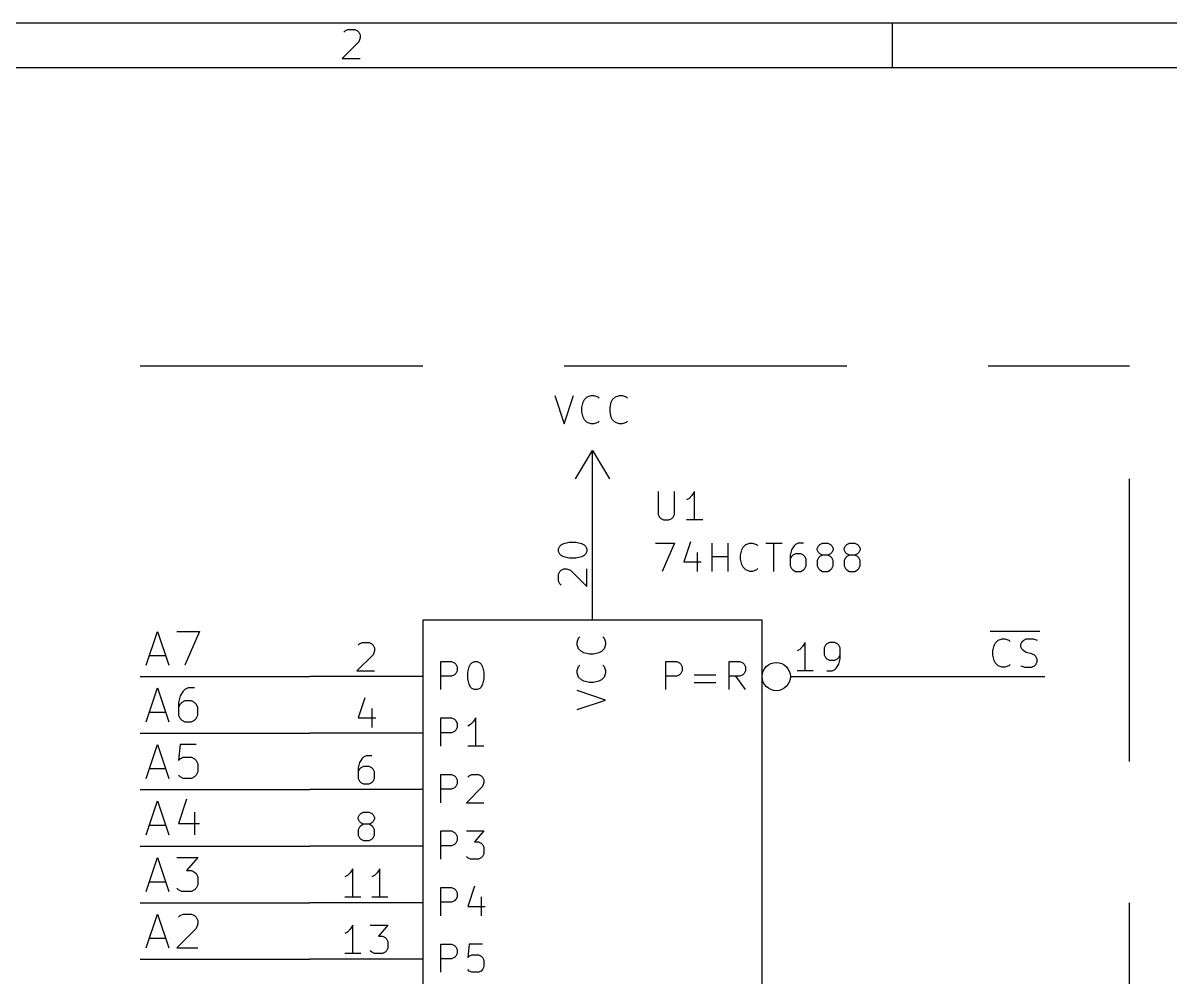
# Model space of a CAD drawing. Extents: x 0.4 to 16.1, y -11.3 to -0.4.
# Drawn here: x 2.793 to 4.821, y -2.082 to -0.394 of the extents above; entities that cross this region are included whole.
import ezdxf

# ---------------------------------------------------------------- set-up
doc = ezdxf.new("R2010")
doc.units = 0
doc.header["$MEASUREMENT"] = 0
doc.linetypes.add('DASHED', pattern=[0.75, 0.5, -0.25])
for name, color, linetype in [('BLUE3', 171, 'CONTINUOUS'), ('CYAN2', 4, 'CONTINUOUS'), ('GRAY1', 251, 'CONTINUOUS'), ('GREEN3', 91, 'CONTINUOUS'), ('LYELLOW', 51, 'CONTINUOUS'), ('RED2', 1, 'CONTINUOUS'), ('RED3', 11, 'CONTINUOUS')]:
    doc.layers.add(name, color=color, linetype=linetype)

msp = doc.modelspace()

# ---------------------------------------------------------------- linework, layer by layer
at = {"layer": 'BLUE3', "linetype": 'DASHED'}
for p in [(0.75, -1), (4.75, -3.95)]:
    msp.add_line(p, (4.75, -1), dxfattribs=at)
at = {"layer": 'CYAN2', "linetype": 'CONTINUOUS'}
for p, q in [((3.7333, -1.0528), (3.75, -1.1028)), ((3.7333, -1.0528), (3.75, -1.1028)), ((3.75, -1.1028), (3.7667, -1.0528)), ((3.75, -1.1028), (3.7667, -1.0528)), ((3.7905, -1.0552), (3.7976, -1.0528)), ((3.7905, -1.0552), (3.7976, -1.0528)), ((3.7976, -1.0528), (3.8024, -1.0528)), ((3.7976, -1.0528), (3.8024, -1.0528)), ((3.8024, -1.0528), (3.8095, -1.0552)), ((3.8024, -1.0528), (3.8095, -1.0552)), ((3.8405, -1.0552), (3.8476, -1.0528)), ((3.8405, -1.0552), (3.8476, -1.0528)), ((3.8476, -1.0528), (3.8524, -1.0528)), ((3.8476, -1.0528), (3.8524, -1.0528)), ((3.8524, -1.0528), (3.8595, -1.0552)), ((3.8524, -1.0528), (3.8595, -1.0552)), ((3.781, -1.0742), (3.7833, -1.0647)), ((3.781, -1.0742), (3.7833, -1.0647)), ((3.781, -1.0814), (3.781, -1.0742)), ((3.781, -1.0814), (3.781, -1.0742)), ((3.7833, -1.0647), (3.7857, -1.0599)), ((3.7833, -1.0647), (3.7857, -1.0599)), ((3.7857, -1.0599), (3.7905, -1.0552)), ((3.7857, -1.0599), (3.7905, -1.0552)), ((3.8095, -1.0552), (3.8119, -1.0576)), ((3.8095, -1.0552), (3.8119, -1.0576)), ((3.831, -1.0742), (3.8333, -1.0647)), ((3.831, -1.0742), (3.8333, -1.0647)), ((3.831, -1.0814), (3.831, -1.0742)), ((3.831, -1.0814), (3.831, -1.0742)), ((3.8333, -1.0647), (3.8357, -1.0599)), ((3.8333, -1.0647), (3.8357, -1.0599)), ((3.8357, -1.0599), (3.8405, -1.0552)), ((3.8357, -1.0599), (3.8405, -1.0552)), ((3.8595, -1.0552), (3.8619, -1.0576)), ((3.8595, -1.0552), (3.8619, -1.0576)), ((3.7833, -1.0909), (3.781, -1.0814)), ((3.7833, -1.0909), (3.781, -1.0814)), ((3.7857, -1.0957), (3.7833, -1.0909)), ((3.7857, -1.0957), (3.7833, -1.0909)), ((3.8333, -1.0909), (3.831, -1.0814)), ((3.8333, -1.0909), (3.831, -1.0814)), ((3.8357, -1.0957), (3.8333, -1.0909)), ((3.8357, -1.0957), (3.8333, -1.0909)), ((3.7905, -1.1004), (3.7857, -1.0957)), ((3.7905, -1.1004), (3.7857, -1.0957)), ((3.7976, -1.1028), (3.7905, -1.1004)), ((3.7976, -1.1028), (3.7905, -1.1004)), ((3.8024, -1.1028), (3.7976, -1.1028)), ((3.8024, -1.1028), (3.7976, -1.1028)), ((3.8095, -1.1004), (3.8024, -1.1028)), ((3.8095, -1.1004), (3.8024, -1.1028)), ((3.8119, -1.098), (3.8095, -1.1004)), ((3.8119, -1.098), (3.8095, -1.1004)), ((3.8405, -1.1004), (3.8357, -1.0957)), ((3.8405, -1.1004), (3.8357, -1.0957)), ((3.8476, -1.1028), (3.8405, -1.1004)), ((3.8476, -1.1028), (3.8405, -1.1004)), ((3.8524, -1.1028), (3.8476, -1.1028)), ((3.8524, -1.1028), (3.8476, -1.1028)), ((3.8595, -1.1004), (3.8524, -1.1028)), ((3.8595, -1.1004), (3.8524, -1.1028)), ((3.8619, -1.098), (3.8595, -1.1004)), ((3.8619, -1.098), (3.8595, -1.1004)), ((3.9163, -1.2228), (3.9163, -1.2633)), ((3.9163, -1.2228), (3.9163, -1.2633)), ((3.9449, -1.2633), (3.9449, -1.2228)), ((3.9449, -1.2633), (3.9449, -1.2228)), ((3.971, -1.2347), (3.9663, -1.2371)), ((3.971, -1.2347), (3.9663, -1.2371)), ((3.9758, -1.2299), (3.971, -1.2347)), ((3.9758, -1.2299), (3.971, -1.2347)), ((3.9806, -1.2228), (3.9758, -1.2299)), ((3.9806, -1.2228), (3.9758, -1.2299)), ((3.9806, -1.2728), (3.9806, -1.2228)), ((3.9806, -1.2728), (3.9806, -1.2228)), ((3.9163, -1.2633), (3.9187, -1.268)), ((3.9163, -1.2633), (3.9187, -1.268)), ((3.9187, -1.268), (3.921, -1.2704)), ((3.9187, -1.268), (3.921, -1.2704)), ((3.921, -1.2704), (3.9258, -1.2728)), ((3.921, -1.2704), (3.9258, -1.2728)), ((3.9258, -1.2728), (3.9353, -1.2728)), ((3.9258, -1.2728), (3.9353, -1.2728)), ((3.9353, -1.2728), (3.9401, -1.2704)), ((3.9353, -1.2728), (3.9401, -1.2704)), ((3.9401, -1.2704), (3.9425, -1.268)), ((3.9401, -1.2704), (3.9425, -1.268)), ((3.9425, -1.268), (3.9449, -1.2633)), ((3.9425, -1.268), (3.9449, -1.2633)), ((3.9949, -1.2728), (3.9663, -1.2728)), ((3.9949, -1.2728), (3.9663, -1.2728)), ((3.9115, -1.3138), (3.9449, -1.3138)), ((3.9115, -1.3138), (3.9449, -1.3138)), ((3.9449, -1.3138), (3.9234, -1.3638)), ((3.9449, -1.3138), (3.9234, -1.3638)), ((3.9734, -1.3114), (3.9615, -1.3471)), ((3.9734, -1.3114), (3.9615, -1.3471)), ((4.0115, -1.3638), (4.0115, -1.3138)), ((4.0115, -1.3638), (4.0115, -1.3138)), ((4.0401, -1.3638), (4.0401, -1.3138)), ((4.0401, -1.3638), (4.0401, -1.3138)), ((4.0663, -1.3209), (4.071, -1.3162)), ((4.0663, -1.3209), (4.071, -1.3162)), ((4.071, -1.3162), (4.0782, -1.3138)), ((4.071, -1.3162), (4.0782, -1.3138)), ((4.0782, -1.3138), (4.0829, -1.3138)), ((4.0782, -1.3138), (4.0829, -1.3138)), ((4.0829, -1.3138), (4.0901, -1.3162)), ((4.0829, -1.3138), (4.0901, -1.3162)), ((4.0901, -1.3162), (4.0925, -1.3186)), ((4.0901, -1.3162), (4.0925, -1.3186)), ((4.1068, -1.3138), (4.1353, -1.3138)), ((4.1068, -1.3138), (4.1353, -1.3138)), ((4.121, -1.3638), (4.121, -1.3138)), ((4.121, -1.3638), (4.121, -1.3138)), ((4.1568, -1.3186), (4.152, -1.3257)), ((4.1568, -1.3186), (4.152, -1.3257)), ((4.1591, -1.3162), (4.1568, -1.3186)), ((4.1591, -1.3162), (4.1568, -1.3186)), ((4.1639, -1.3138), (4.1591, -1.3162)), ((4.1639, -1.3138), (4.1591, -1.3162)), ((4.1734, -1.3138), (4.1639, -1.3138)), ((4.1734, -1.3138), (4.1639, -1.3138)), ((4.1972, -1.3233), (4.1996, -1.3186)), ((4.1972, -1.3233), (4.1996, -1.3186)), ((4.1996, -1.3186), (4.202, -1.3162)), ((4.1996, -1.3186), (4.202, -1.3162)), ((4.202, -1.3162), (4.2068, -1.3138)), ((4.202, -1.3162), (4.2068, -1.3138)), ((4.2068, -1.3138), (4.2163, -1.3138)), ((4.2068, -1.3138), (4.2163, -1.3138)), ((4.2163, -1.3138), (4.221, -1.3162)), ((4.2163, -1.3138), (4.221, -1.3162)), ((4.221, -1.3162), (4.2234, -1.3186)), ((4.221, -1.3162), (4.2234, -1.3186)), ((4.2234, -1.3186), (4.2258, -1.3233)), ((4.2234, -1.3186), (4.2258, -1.3233)), ((4.2449, -1.3233), (4.2472, -1.3186)), ((4.2449, -1.3233), (4.2472, -1.3186)), ((4.2472, -1.3186), (4.2496, -1.3162)), ((4.2472, -1.3186), (4.2496, -1.3162)), ((4.2496, -1.3162), (4.2544, -1.3138)), ((4.2496, -1.3162), (4.2544, -1.3138)), ((4.2544, -1.3138), (4.2639, -1.3138)), ((4.2544, -1.3138), (4.2639, -1.3138)), ((4.2639, -1.3138), (4.2687, -1.3162)), ((4.2639, -1.3138), (4.2687, -1.3162)), ((4.2687, -1.3162), (4.271, -1.3186)), ((4.2687, -1.3162), (4.271, -1.3186)), ((4.271, -1.3186), (4.2734, -1.3233)), ((4.271, -1.3186), (4.2734, -1.3233)), ((3.9853, -1.3305), (3.9853, -1.3638)), ((3.9853, -1.3305), (3.9853, -1.3638)), ((4.0115, -1.3376), (4.0401, -1.3376)), ((4.0115, -1.3376), (4.0401, -1.3376)), ((4.0615, -1.3352), (4.0639, -1.3257)), ((4.0615, -1.3352), (4.0639, -1.3257)), ((4.0615, -1.3424), (4.0615, -1.3352)), ((4.0615, -1.3424), (4.0615, -1.3352)), ((4.0639, -1.3257), (4.0663, -1.3209)), ((4.0639, -1.3257), (4.0663, -1.3209)), ((4.152, -1.3257), (4.1496, -1.3352)), ((4.152, -1.3257), (4.1496, -1.3352)), ((4.1496, -1.3352), (4.1496, -1.3543)), ((4.1496, -1.3352), (4.1496, -1.3543)), ((4.152, -1.3376), (4.1496, -1.3424)), ((4.152, -1.3376), (4.1496, -1.3424)), ((4.1544, -1.3352), (4.152, -1.3376)), ((4.1544, -1.3352), (4.152, -1.3376)), ((4.1591, -1.3329), (4.1544, -1.3352)), ((4.1591, -1.3329), (4.1544, -1.3352)), ((4.1687, -1.3329), (4.1591, -1.3329)), ((4.1687, -1.3329), (4.1591, -1.3329)), ((4.1734, -1.3352), (4.1687, -1.3329)), ((4.1734, -1.3352), (4.1687, -1.3329)), ((4.1758, -1.3376), (4.1734, -1.3352)), ((4.1758, -1.3376), (4.1734, -1.3352)), ((4.1782, -1.3424), (4.1758, -1.3376)), ((4.1782, -1.3424), (4.1758, -1.3376)), ((4.1972, -1.3257), (4.1972, -1.3233)), ((4.1972, -1.3257), (4.1972, -1.3233)), ((4.1996, -1.3305), (4.1972, -1.3257)), ((4.1996, -1.3305), (4.1972, -1.3257)), ((4.202, -1.3329), (4.1996, -1.3305)), ((4.202, -1.3329), (4.1996, -1.3305)), ((4.202, -1.3376), (4.1996, -1.34)), ((4.202, -1.3376), (4.1996, -1.34)), ((4.2068, -1.3352), (4.202, -1.3329)), ((4.2068, -1.3352), (4.202, -1.3329)), ((4.2068, -1.3352), (4.202, -1.3376)), ((4.2068, -1.3352), (4.202, -1.3376)), ((4.2163, -1.3352), (4.2068, -1.3352)), ((4.2163, -1.3352), (4.2068, -1.3352)), ((4.221, -1.3329), (4.2163, -1.3352)), ((4.221, -1.3329), (4.2163, -1.3352)), ((4.221, -1.3376), (4.2163, -1.3352)), ((4.221, -1.3376), (4.2163, -1.3352)), ((4.2234, -1.3305), (4.221, -1.3329)), ((4.2234, -1.3305), (4.221, -1.3329)), ((4.2234, -1.34), (4.221, -1.3376)), ((4.2234, -1.34), (4.221, -1.3376)), ((4.2258, -1.3257), (4.2234, -1.3305)), ((4.2258, -1.3257), (4.2234, -1.3305)), ((4.2258, -1.3233), (4.2258, -1.3257)), ((4.2258, -1.3233), (4.2258, -1.3257)), ((4.2449, -1.3257), (4.2449, -1.3233)), ((4.2449, -1.3257), (4.2449, -1.3233)), ((4.2472, -1.3305), (4.2449, -1.3257)), ((4.2472, -1.3305), (4.2449, -1.3257)), ((4.2496, -1.3329), (4.2472, -1.3305)), ((4.2496, -1.3329), (4.2472, -1.3305)), ((4.2496, -1.3376), (4.2472, -1.34)), ((4.2496, -1.3376), (4.2472, -1.34)), ((4.2544, -1.3352), (4.2496, -1.3329)), ((4.2544, -1.3352), (4.2496, -1.3329)), ((4.2544, -1.3352), (4.2496, -1.3376)), ((4.2544, -1.3352), (4.2496, -1.3376)), ((4.2639, -1.3352), (4.2544, -1.3352)), ((4.2639, -1.3352), (4.2544, -1.3352)), ((4.2687, -1.3329), (4.2639, -1.3352)), ((4.2687, -1.3329), (4.2639, -1.3352)), ((4.2687, -1.3376), (4.2639, -1.3352)), ((4.2687, -1.3376), (4.2639, -1.3352)), ((4.271, -1.3305), (4.2687, -1.3329)), ((4.271, -1.3305), (4.2687, -1.3329)), ((4.271, -1.34), (4.2687, -1.3376)), ((4.271, -1.34), (4.2687, -1.3376)), ((4.2734, -1.3257), (4.271, -1.3305)), ((4.2734, -1.3257), (4.271, -1.3305)), ((4.2734, -1.3233), (4.2734, -1.3257)), ((4.2734, -1.3233), (4.2734, -1.3257)), ((3.9615, -1.3471), (3.9925, -1.3471)), ((3.9615, -1.3471), (3.9925, -1.3471)), ((4.0639, -1.3519), (4.0615, -1.3424)), ((4.0639, -1.3519), (4.0615, -1.3424)), ((4.0663, -1.3567), (4.0639, -1.3519)), ((4.0663, -1.3567), (4.0639, -1.3519)), ((4.071, -1.3614), (4.0663, -1.3567)), ((4.071, -1.3614), (4.0663, -1.3567)), ((4.0925, -1.359), (4.0901, -1.3614)), ((4.0925, -1.359), (4.0901, -1.3614)), ((4.1496, -1.3543), (4.152, -1.359)), ((4.1496, -1.3543), (4.152, -1.359)), ((4.152, -1.359), (4.1544, -1.3614)), ((4.152, -1.359), (4.1544, -1.3614)), ((4.1734, -1.3614), (4.1758, -1.359)), ((4.1734, -1.3614), (4.1758, -1.359)), ((4.1758, -1.359), (4.1782, -1.3543)), ((4.1758, -1.359), (4.1782, -1.3543)), ((4.1782, -1.3543), (4.1782, -1.3424)), ((4.1782, -1.3543), (4.1782, -1.3424)), ((4.1996, -1.34), (4.1972, -1.3448)), ((4.1996, -1.34), (4.1972, -1.3448)), ((4.1972, -1.3448), (4.1972, -1.3543)), ((4.1972, -1.3448), (4.1972, -1.3543)), ((4.1972, -1.3543), (4.1996, -1.359)), ((4.1972, -1.3543), (4.1996, -1.359)), ((4.1996, -1.359), (4.202, -1.3614)), ((4.1996, -1.359), (4.202, -1.3614)), ((4.221, -1.3614), (4.2234, -1.359)), ((4.221, -1.3614), (4.2234, -1.359)), ((4.2258, -1.3448), (4.2234, -1.34)), ((4.2258, -1.3448), (4.2234, -1.34)), ((4.2234, -1.359), (4.2258, -1.3543)), ((4.2234, -1.359), (4.2258, -1.3543)), ((4.2258, -1.3543), (4.2258, -1.3448)), ((4.2258, -1.3543), (4.2258, -1.3448)), ((4.2472, -1.34), (4.2449, -1.3448)), ((4.2472, -1.34), (4.2449, -1.3448)), ((4.2449, -1.3448), (4.2449, -1.3543)), ((4.2449, -1.3448), (4.2449, -1.3543)), ((4.2449, -1.3543), (4.2472, -1.359)), ((4.2449, -1.3543), (4.2472, -1.359)), ((4.2472, -1.359), (4.2496, -1.3614)), ((4.2472, -1.359), (4.2496, -1.3614)), ((4.2687, -1.3614), (4.271, -1.359)), ((4.2687, -1.3614), (4.271, -1.359)), ((4.2734, -1.3448), (4.271, -1.34)), ((4.2734, -1.3448), (4.271, -1.34)), ((4.271, -1.359), (4.2734, -1.3543)), ((4.271, -1.359), (4.2734, -1.3543)), ((4.2734, -1.3543), (4.2734, -1.3448)), ((4.2734, -1.3543), (4.2734, -1.3448)), ((4.0782, -1.3638), (4.071, -1.3614)), ((4.0782, -1.3638), (4.071, -1.3614)), ((4.0829, -1.3638), (4.0782, -1.3638)), ((4.0829, -1.3638), (4.0782, -1.3638)), ((4.0901, -1.3614), (4.0829, -1.3638)), ((4.0901, -1.3614), (4.0829, -1.3638)), ((4.1544, -1.3614), (4.1591, -1.3638)), ((4.1544, -1.3614), (4.1591, -1.3638)), ((4.1591, -1.3638), (4.1687, -1.3638)), ((4.1591, -1.3638), (4.1687, -1.3638)), ((4.1687, -1.3638), (4.1734, -1.3614)), ((4.1687, -1.3638), (4.1734, -1.3614)), ((4.202, -1.3614), (4.2068, -1.3638)), ((4.202, -1.3614), (4.2068, -1.3638)), ((4.2068, -1.3638), (4.2163, -1.3638)), ((4.2068, -1.3638), (4.2163, -1.3638)), ((4.2163, -1.3638), (4.221, -1.3614)), ((4.2163, -1.3638), (4.221, -1.3614)), ((4.2496, -1.3614), (4.2544, -1.3638)), ((4.2496, -1.3614), (4.2544, -1.3638)), ((4.2544, -1.3638), (4.2639, -1.3638)), ((4.2544, -1.3638), (4.2639, -1.3638)), ((4.2639, -1.3638), (4.2687, -1.3614)), ((4.2639, -1.3638), (4.2687, -1.3614)), ((3.7755, -1.4819), (3.7779, -1.4795)), ((3.7755, -1.4819), (3.7779, -1.4795)), ((3.8184, -1.4795), (3.8208, -1.4819)), ((3.8184, -1.4795), (3.8208, -1.4819)), ((3.7731, -1.489), (3.7755, -1.4819)), ((3.7731, -1.489), (3.7755, -1.4819)), ((3.7731, -1.4938), (3.7731, -1.489)), ((3.7731, -1.4938), (3.7731, -1.489)), ((3.7755, -1.5009), (3.7731, -1.4938)), ((3.7755, -1.5009), (3.7731, -1.4938)), ((3.7803, -1.5057), (3.7755, -1.5009)), ((3.7803, -1.5057), (3.7755, -1.5009)), ((3.8208, -1.5009), (3.816, -1.5057)), ((3.8208, -1.5009), (3.816, -1.5057)), ((3.8208, -1.4819), (3.8231, -1.489)), ((3.8208, -1.4819), (3.8231, -1.489)), ((3.8231, -1.4938), (3.8208, -1.5009)), ((3.8231, -1.4938), (3.8208, -1.5009)), ((3.8231, -1.489), (3.8231, -1.4938)), ((3.8231, -1.489), (3.8231, -1.4938)), ((3.785, -1.5081), (3.7803, -1.5057)), ((3.785, -1.5081), (3.7803, -1.5057)), ((3.7946, -1.5105), (3.785, -1.5081)), ((3.7946, -1.5105), (3.785, -1.5081)), ((3.8017, -1.5105), (3.7946, -1.5105)), ((3.8017, -1.5105), (3.7946, -1.5105)), ((3.8112, -1.5081), (3.8017, -1.5105)), ((3.8112, -1.5081), (3.8017, -1.5105)), ((3.816, -1.5057), (3.8112, -1.5081)), ((3.816, -1.5057), (3.8112, -1.5081)), ((3.5319, -1.5731), (3.5319, -1.5231)), ((3.5319, -1.5231), (3.5509, -1.5231)), ((3.5319, -1.5731), (3.5319, -1.5231)), ((3.5319, -1.5231), (3.5509, -1.5231)), ((3.5509, -1.5231), (3.5557, -1.5255)), ((3.5509, -1.5231), (3.5557, -1.5255)), ((3.5557, -1.5255), (3.5581, -1.5279)), ((3.5557, -1.5255), (3.5581, -1.5279)), ((3.5581, -1.5279), (3.5605, -1.5327)), ((3.5581, -1.5279), (3.5605, -1.5327)), ((3.5605, -1.5398), (3.5581, -1.5446)), ((3.5605, -1.5398), (3.5581, -1.5446)), ((3.5605, -1.5327), (3.5605, -1.5398)), ((3.5605, -1.5327), (3.5605, -1.5398)), ((3.5795, -1.5422), (3.5819, -1.5327)), ((3.5795, -1.5422), (3.5819, -1.5327)), ((3.5819, -1.5327), (3.5843, -1.5279)), ((3.5819, -1.5327), (3.5843, -1.5279)), ((3.5843, -1.5279), (3.5867, -1.5255)), ((3.5843, -1.5279), (3.5867, -1.5255)), ((3.5867, -1.5255), (3.5914, -1.5231)), ((3.5867, -1.5255), (3.5914, -1.5231)), ((3.5914, -1.5231), (3.5962, -1.5231)), ((3.5914, -1.5231), (3.5962, -1.5231)), ((3.5962, -1.5231), (3.6009, -1.5255)), ((3.5962, -1.5231), (3.6009, -1.5255)), ((3.6009, -1.5255), (3.6033, -1.5279)), ((3.6009, -1.5255), (3.6033, -1.5279)), ((3.6033, -1.5279), (3.6057, -1.5327)), ((3.6033, -1.5279), (3.6057, -1.5327)), ((3.6057, -1.5327), (3.6081, -1.5422)), ((3.6057, -1.5327), (3.6081, -1.5422)), ((3.7731, -1.539), (3.7755, -1.5319)), ((3.7731, -1.539), (3.7755, -1.5319)), ((3.7731, -1.5438), (3.7731, -1.539)), ((3.7731, -1.5438), (3.7731, -1.539)), ((3.7755, -1.5319), (3.7779, -1.5295)), ((3.7755, -1.5319), (3.7779, -1.5295)), ((3.8184, -1.5295), (3.8208, -1.5319)), ((3.8184, -1.5295), (3.8208, -1.5319)), ((3.8208, -1.5319), (3.8231, -1.539)), ((3.8208, -1.5319), (3.8231, -1.539)), ((3.8231, -1.539), (3.8231, -1.5438)), ((3.8231, -1.539), (3.8231, -1.5438)), ((3.93, -1.5731), (3.93, -1.5231)), ((3.93, -1.5231), (3.949, -1.5231)), ((3.93, -1.5731), (3.93, -1.5231)), ((3.93, -1.5231), (3.949, -1.5231)), ((3.949, -1.5231), (3.9538, -1.5255)), ((3.949, -1.5231), (3.9538, -1.5255)), ((3.9538, -1.5255), (3.9562, -1.5279)), ((3.9538, -1.5255), (3.9562, -1.5279)), ((3.9562, -1.5279), (3.9586, -1.5327)), ((3.9562, -1.5279), (3.9586, -1.5327)), ((3.9586, -1.5398), (3.9562, -1.5446)), ((3.9586, -1.5398), (3.9562, -1.5446)), ((3.9586, -1.5327), (3.9586, -1.5398)), ((3.9586, -1.5327), (3.9586, -1.5398)), ((4.0419, -1.5731), (4.0419, -1.5231)), ((4.0419, -1.5231), (4.0609, -1.5231)), ((4.0419, -1.5731), (4.0419, -1.5231)), ((4.0419, -1.5231), (4.0609, -1.5231)), ((4.0609, -1.5231), (4.0657, -1.5255)), ((4.0609, -1.5231), (4.0657, -1.5255)), ((4.0657, -1.5255), (4.0681, -1.5279)), ((4.0657, -1.5255), (4.0681, -1.5279)), ((4.0681, -1.5279), (4.0705, -1.5327)), ((4.0681, -1.5279), (4.0705, -1.5327)), ((4.0705, -1.5398), (4.0681, -1.5446)), ((4.0705, -1.5398), (4.0681, -1.5446)), ((4.0705, -1.5327), (4.0705, -1.5398)), ((4.0705, -1.5327), (4.0705, -1.5398)), ((3.5509, -1.5493), (3.5319, -1.5493)), ((3.5509, -1.5493), (3.5319, -1.5493)), ((3.5557, -1.5469), (3.5509, -1.5493)), ((3.5557, -1.5469), (3.5509, -1.5493)), ((3.5581, -1.5446), (3.5557, -1.5469)), ((3.5581, -1.5446), (3.5557, -1.5469)), ((3.5795, -1.5541), (3.5795, -1.5422)), ((3.5795, -1.5541), (3.5795, -1.5422)), ((3.5819, -1.5636), (3.5795, -1.5541)), ((3.5819, -1.5636), (3.5795, -1.5541)), ((3.6081, -1.5541), (3.6057, -1.5636)), ((3.6081, -1.5541), (3.6057, -1.5636)), ((3.6081, -1.5422), (3.6081, -1.5541)), ((3.6081, -1.5422), (3.6081, -1.5541)), ((3.7755, -1.5509), (3.7731, -1.5438)), ((3.7755, -1.5509), (3.7731, -1.5438)), ((3.7803, -1.5557), (3.7755, -1.5509)), ((3.7803, -1.5557), (3.7755, -1.5509)), ((3.785, -1.5581), (3.7803, -1.5557)), ((3.785, -1.5581), (3.7803, -1.5557)), ((3.7946, -1.5605), (3.785, -1.5581)), ((3.7946, -1.5605), (3.785, -1.5581)), ((3.8017, -1.5605), (3.7946, -1.5605)), ((3.8017, -1.5605), (3.7946, -1.5605)), ((3.8112, -1.5581), (3.8017, -1.5605)), ((3.8112, -1.5581), (3.8017, -1.5605)), ((3.816, -1.5557), (3.8112, -1.5581)), ((3.816, -1.5557), (3.8112, -1.5581)), ((3.8208, -1.5509), (3.816, -1.5557)), ((3.8208, -1.5509), (3.816, -1.5557)), ((3.8231, -1.5438), (3.8208, -1.5509)), ((3.8231, -1.5438), (3.8208, -1.5509)), ((3.949, -1.5493), (3.93, -1.5493)), ((3.949, -1.5493), (3.93, -1.5493)), ((3.9538, -1.5469), (3.949, -1.5493)), ((3.9538, -1.5469), (3.949, -1.5493)), ((3.9562, -1.5446), (3.9538, -1.5469)), ((3.9562, -1.5446), (3.9538, -1.5469)), ((3.98, -1.5469), (4.0181, -1.5469)), ((3.98, -1.5469), (4.0181, -1.5469)), ((4.0181, -1.5612), (3.98, -1.5612)), ((4.0181, -1.5612), (3.98, -1.5612)), ((4.0609, -1.5493), (4.0419, -1.5493)), ((4.0609, -1.5493), (4.0419, -1.5493)), ((4.0705, -1.5731), (4.0538, -1.5493)), ((4.0705, -1.5731), (4.0538, -1.5493)), ((4.0657, -1.5469), (4.0609, -1.5493)), ((4.0657, -1.5469), (4.0609, -1.5493)), ((4.0681, -1.5446), (4.0657, -1.5469)), ((4.0681, -1.5446), (4.0657, -1.5469)), ((3.5843, -1.5684), (3.5819, -1.5636)), ((3.5843, -1.5684), (3.5819, -1.5636)), ((3.5867, -1.5708), (3.5843, -1.5684)), ((3.5867, -1.5708), (3.5843, -1.5684)), ((3.5914, -1.5731), (3.5867, -1.5708)), ((3.5914, -1.5731), (3.5867, -1.5708)), ((3.5962, -1.5731), (3.5914, -1.5731)), ((3.5962, -1.5731), (3.5914, -1.5731)), ((3.6009, -1.5708), (3.5962, -1.5731)), ((3.6009, -1.5708), (3.5962, -1.5731)), ((3.6033, -1.5684), (3.6009, -1.5708)), ((3.6033, -1.5684), (3.6009, -1.5708)), ((3.6057, -1.5636), (3.6033, -1.5684)), ((3.6057, -1.5636), (3.6033, -1.5684)), ((3.8231, -1.5914), (3.7731, -1.5748)), ((3.8231, -1.5914), (3.7731, -1.5748)), ((3.7731, -1.6081), (3.8231, -1.5914)), ((3.7731, -1.6081), (3.8231, -1.5914)), ((3.5319, -1.6731), (3.5319, -1.6231)), ((3.5319, -1.6231), (3.5509, -1.6231)), ((3.5319, -1.6731), (3.5319, -1.6231)), ((3.5319, -1.6231), (3.5509, -1.6231)), ((3.5509, -1.6231), (3.5557, -1.6255)), ((3.5509, -1.6231), (3.5557, -1.6255)), ((3.5557, -1.6255), (3.5581, -1.6279)), ((3.5557, -1.6255), (3.5581, -1.6279)), ((3.5581, -1.6279), (3.5605, -1.6327)), ((3.5581, -1.6279), (3.5605, -1.6327)), ((3.5605, -1.6398), (3.5581, -1.6446)), ((3.5605, -1.6398), (3.5581, -1.6446)), ((3.5605, -1.6327), (3.5605, -1.6398)), ((3.5605, -1.6327), (3.5605, -1.6398)), ((3.5843, -1.635), (3.5795, -1.6374)), ((3.5843, -1.635), (3.5795, -1.6374)), ((3.589, -1.6303), (3.5843, -1.635)), ((3.589, -1.6303), (3.5843, -1.635)), ((3.5938, -1.6231), (3.589, -1.6303)), ((3.5938, -1.6231), (3.589, -1.6303)), ((3.5938, -1.6731), (3.5938, -1.6231)), ((3.5938, -1.6731), (3.5938, -1.6231)), ((3.5509, -1.6493), (3.5319, -1.6493)), ((3.5509, -1.6493), (3.5319, -1.6493)), ((3.5557, -1.6469), (3.5509, -1.6493)), ((3.5557, -1.6469), (3.5509, -1.6493)), ((3.5581, -1.6446), (3.5557, -1.6469)), ((3.5581, -1.6446), (3.5557, -1.6469)), ((3.6081, -1.6731), (3.5795, -1.6731)), ((3.6081, -1.6731), (3.5795, -1.6731)), ((3.5319, -1.7731), (3.5319, -1.7231)), ((3.5319, -1.7231), (3.5509, -1.7231)), ((3.5319, -1.7731), (3.5319, -1.7231)), ((3.5319, -1.7231), (3.5509, -1.7231)), ((3.5509, -1.7231), (3.5557, -1.7255)), ((3.5509, -1.7231), (3.5557, -1.7255)), ((3.5819, -1.7255), (3.5867, -1.7231)), ((3.5819, -1.7255), (3.5867, -1.7231)), ((3.5867, -1.7231), (3.5986, -1.7231)), ((3.5867, -1.7231), (3.5986, -1.7231)), ((3.5986, -1.7231), (3.6033, -1.7255)), ((3.5986, -1.7231), (3.6033, -1.7255)), ((3.5557, -1.7255), (3.5581, -1.7279)), ((3.5557, -1.7255), (3.5581, -1.7279)), ((3.5581, -1.7446), (3.5557, -1.7469)), ((3.5581, -1.7446), (3.5557, -1.7469)), ((3.5581, -1.7279), (3.5605, -1.7327)), ((3.5581, -1.7279), (3.5605, -1.7327)), ((3.5605, -1.7398), (3.5581, -1.7446)), ((3.5605, -1.7398), (3.5581, -1.7446)), ((3.5605, -1.7327), (3.5605, -1.7398)), ((3.5605, -1.7327), (3.5605, -1.7398)), ((3.6057, -1.7446), (3.5771, -1.7731)), ((3.6057, -1.7446), (3.5771, -1.7731)), ((3.5795, -1.7279), (3.5819, -1.7255)), ((3.5795, -1.7279), (3.5819, -1.7255)), ((3.6033, -1.7255), (3.6057, -1.7279)), ((3.6033, -1.7255), (3.6057, -1.7279)), ((3.6057, -1.7279), (3.6081, -1.7327)), ((3.6057, -1.7279), (3.6081, -1.7327)), ((3.6081, -1.7374), (3.6057, -1.7446)), ((3.6081, -1.7374), (3.6057, -1.7446)), ((3.6081, -1.7327), (3.6081, -1.7374)), ((3.6081, -1.7327), (3.6081, -1.7374)), ((3.5509, -1.7493), (3.5319, -1.7493)), ((3.5509, -1.7493), (3.5319, -1.7493)), ((3.5557, -1.7469), (3.5509, -1.7493)), ((3.5557, -1.7469), (3.5509, -1.7493)), ((3.5771, -1.7731), (3.6081, -1.7731)), ((3.5771, -1.7731), (3.6081, -1.7731)), ((3.5319, -1.8731), (3.5319, -1.8231)), ((3.5319, -1.8231), (3.5509, -1.8231)), ((3.5319, -1.8731), (3.5319, -1.8231)), ((3.5319, -1.8231), (3.5509, -1.8231)), ((3.5509, -1.8231), (3.5557, -1.8255)), ((3.5509, -1.8231), (3.5557, -1.8255)), ((3.5557, -1.8255), (3.5581, -1.8279)), ((3.5557, -1.8255), (3.5581, -1.8279)), ((3.5771, -1.8231), (3.6081, -1.8231)), ((3.5771, -1.8231), (3.6081, -1.8231)), ((3.6081, -1.8231), (3.5914, -1.8422)), ((3.6081, -1.8231), (3.5914, -1.8422)), ((3.5581, -1.8446), (3.5557, -1.8469)), ((3.5581, -1.8446), (3.5557, -1.8469)), ((3.5581, -1.8279), (3.5605, -1.8327)), ((3.5581, -1.8279), (3.5605, -1.8327)), ((3.5605, -1.8398), (3.5581, -1.8446)), ((3.5605, -1.8398), (3.5581, -1.8446)), ((3.5605, -1.8327), (3.5605, -1.8398)), ((3.5605, -1.8327), (3.5605, -1.8398)), ((3.5914, -1.8422), (3.5986, -1.8422)), ((3.5914, -1.8422), (3.5986, -1.8422)), ((3.5986, -1.8422), (3.6033, -1.8446)), ((3.5986, -1.8422), (3.6033, -1.8446)), ((3.6033, -1.8446), (3.6057, -1.8469)), ((3.6033, -1.8446), (3.6057, -1.8469)), ((3.5509, -1.8493), (3.5319, -1.8493)), ((3.5509, -1.8493), (3.5319, -1.8493)), ((3.5557, -1.8469), (3.5509, -1.8493)), ((3.5557, -1.8469), (3.5509, -1.8493)), ((3.6057, -1.8469), (3.6081, -1.8517)), ((3.6057, -1.8469), (3.6081, -1.8517)), ((3.6081, -1.8636), (3.6057, -1.8684)), ((3.6081, -1.8636), (3.6057, -1.8684)), ((3.6081, -1.8517), (3.6081, -1.8636)), ((3.6081, -1.8517), (3.6081, -1.8636)), ((3.5795, -1.8708), (3.5771, -1.8684)), ((3.5795, -1.8708), (3.5771, -1.8684)), ((3.5843, -1.8731), (3.5795, -1.8708)), ((3.5843, -1.8731), (3.5795, -1.8708)), ((3.5986, -1.8731), (3.5843, -1.8731)), ((3.5986, -1.8731), (3.5843, -1.8731)), ((3.6033, -1.8708), (3.5986, -1.8731)), ((3.6033, -1.8708), (3.5986, -1.8731)), ((3.6057, -1.8684), (3.6033, -1.8708)), ((3.6057, -1.8684), (3.6033, -1.8708)), ((3.5319, -1.9731), (3.5319, -1.9231)), ((3.5319, -1.9231), (3.5509, -1.9231)), ((3.5319, -1.9731), (3.5319, -1.9231)), ((3.5319, -1.9231), (3.5509, -1.9231)), ((3.5509, -1.9231), (3.5557, -1.9255)), ((3.5509, -1.9231), (3.5557, -1.9255)), ((3.5557, -1.9255), (3.5581, -1.9279)), ((3.5557, -1.9255), (3.5581, -1.9279)), ((3.5914, -1.9208), (3.5795, -1.9565)), ((3.5914, -1.9208), (3.5795, -1.9565)), ((3.5557, -1.9469), (3.5509, -1.9493)), ((3.5557, -1.9469), (3.5509, -1.9493)), ((3.5581, -1.9446), (3.5557, -1.9469)), ((3.5581, -1.9446), (3.5557, -1.9469)), ((3.5581, -1.9279), (3.5605, -1.9327)), ((3.5581, -1.9279), (3.5605, -1.9327)), ((3.5605, -1.9398), (3.5581, -1.9446)), ((3.5605, -1.9398), (3.5581, -1.9446)), ((3.5605, -1.9327), (3.5605, -1.9398)), ((3.5605, -1.9327), (3.5605, -1.9398)), ((3.6033, -1.9398), (3.6033, -1.9731)), ((3.6033, -1.9398), (3.6033, -1.9731)), ((3.5509, -1.9493), (3.5319, -1.9493)), ((3.5509, -1.9493), (3.5319, -1.9493)), ((3.5795, -1.9565), (3.6105, -1.9565)), ((3.5795, -1.9565), (3.6105, -1.9565)), ((3.5319, -2.0731), (3.5319, -2.0231)), ((3.5319, -2.0231), (3.5509, -2.0231)), ((3.5319, -2.0731), (3.5319, -2.0231)), ((3.5319, -2.0231), (3.5509, -2.0231)), ((3.5509, -2.0231), (3.5557, -2.0255)), ((3.5509, -2.0231), (3.5557, -2.0255)), ((3.5557, -2.0255), (3.5581, -2.0279)), ((3.5557, -2.0255), (3.5581, -2.0279)), ((3.5581, -2.0279), (3.5605, -2.0327)), ((3.5581, -2.0279), (3.5605, -2.0327)), ((3.5819, -2.0231), (3.5795, -2.0469)), ((3.5819, -2.0231), (3.5795, -2.0469)), ((3.6057, -2.0231), (3.5819, -2.0231)), ((3.6057, -2.0231), (3.5819, -2.0231)), ((3.5557, -2.0469), (3.5509, -2.0493)), ((3.5557, -2.0469), (3.5509, -2.0493)), ((3.5581, -2.0446), (3.5557, -2.0469)), ((3.5581, -2.0446), (3.5557, -2.0469)), ((3.5605, -2.0398), (3.5581, -2.0446)), ((3.5605, -2.0398), (3.5581, -2.0446)), ((3.5605, -2.0327), (3.5605, -2.0398)), ((3.5605, -2.0327), (3.5605, -2.0398)), ((3.5795, -2.0469), (3.5819, -2.0446)), ((3.5795, -2.0469), (3.5819, -2.0446)), ((3.5819, -2.0446), (3.5867, -2.0422)), ((3.5819, -2.0446), (3.5867, -2.0422)), ((3.5867, -2.0422), (3.5986, -2.0422)), ((3.5867, -2.0422), (3.5986, -2.0422)), ((3.5986, -2.0422), (3.6033, -2.0446)), ((3.5986, -2.0422), (3.6033, -2.0446)), ((3.6033, -2.0446), (3.6057, -2.0469)), ((3.6033, -2.0446), (3.6057, -2.0469)), ((3.6057, -2.0469), (3.6081, -2.0517)), ((3.6057, -2.0469), (3.6081, -2.0517)), ((3.5509, -2.0493), (3.5319, -2.0493)), ((3.5509, -2.0493), (3.5319, -2.0493)), ((3.5819, -2.0708), (3.5795, -2.0684)), ((3.5819, -2.0708), (3.5795, -2.0684)), ((3.6057, -2.0684), (3.6033, -2.0708)), ((3.6057, -2.0684), (3.6033, -2.0708)), ((3.6081, -2.0636), (3.6057, -2.0684)), ((3.6081, -2.0636), (3.6057, -2.0684)), ((3.6081, -2.0517), (3.6081, -2.0636)), ((3.6081, -2.0517), (3.6081, -2.0636)), ((3.5867, -2.0731), (3.5819, -2.0708)), ((3.5867, -2.0731), (3.5819, -2.0708)), ((3.5986, -2.0731), (3.5867, -2.0731)), ((3.5986, -2.0731), (3.5867, -2.0731)), ((3.6033, -2.0708), (3.5986, -2.0731)), ((3.6033, -2.0708), (3.5986, -2.0731))]:
    msp.add_line(p, q, dxfattribs=at)
at = {"layer": 'GRAY1', "linetype": 'CONTINUOUS'}
for p, q in [((3.0106, -1.53), (3.0306, -1.47)), ((3.0306, -1.47), (3.0506, -1.53)), ((3.0649, -1.47), (3.1049, -1.47)), ((3.1049, -1.47), (3.0792, -1.53)), ((4.5033, -1.4694), (4.5909, -1.4694)), ((4.5078, -1.5047), (4.5102, -1.4952)), ((4.5102, -1.4952), (4.5126, -1.4904)), ((4.5126, -1.4904), (4.5173, -1.4857)), ((4.5173, -1.4857), (4.5245, -1.4833)), ((4.5245, -1.4833), (4.5292, -1.4833)), ((4.5292, -1.4833), (4.5364, -1.4857)), ((4.5364, -1.4857), (4.5387, -1.4881)), ((4.5578, -1.4928), (4.5602, -1.4881)), ((4.5578, -1.4976), (4.5578, -1.4928)), ((4.5602, -1.5023), (4.5578, -1.4976)), ((4.5602, -1.4881), (4.5626, -1.4857)), ((4.5626, -1.4857), (4.5673, -1.4833)), ((4.5673, -1.4833), (4.5792, -1.4833)), ((4.5792, -1.4833), (4.5864, -1.4857)), ((3.0164, -1.5128), (3.0449, -1.5128)), ((4.5078, -1.5119), (4.5078, -1.5047)), ((4.5102, -1.5214), (4.5078, -1.5119)), ((4.5126, -1.5262), (4.5102, -1.5214)), ((4.5626, -1.5047), (4.5602, -1.5023)), ((4.5673, -1.5071), (4.5626, -1.5047)), ((4.5768, -1.5095), (4.5673, -1.5071)), ((4.5816, -1.5119), (4.5768, -1.5095)), ((4.584, -1.5143), (4.5816, -1.5119)), ((4.5864, -1.519), (4.584, -1.5143)), ((4.5864, -1.5238), (4.5864, -1.519)), ((4.5173, -1.5309), (4.5126, -1.5262)), ((4.5245, -1.5333), (4.5173, -1.5309)), ((4.5292, -1.5333), (4.5245, -1.5333)), ((4.5364, -1.5309), (4.5292, -1.5333)), ((4.5387, -1.5285), (4.5364, -1.5309)), ((4.5578, -1.5309), (4.5649, -1.5333)), ((4.5649, -1.5333), (4.5768, -1.5333)), ((4.5768, -1.5333), (4.5816, -1.5309)), ((4.5816, -1.5309), (4.584, -1.5285)), ((4.584, -1.5285), (4.5864, -1.5238)), ((3.0106, -1.63), (3.0306, -1.57)), ((3.0306, -1.57), (3.0506, -1.63)), ((3.0764, -1.5757), (3.0706, -1.5843)), ((3.0792, -1.5728), (3.0764, -1.5757)), ((3.0849, -1.57), (3.0792, -1.5728)), ((3.0964, -1.57), (3.0849, -1.57)), ((3.0706, -1.5843), (3.0678, -1.5957)), ((3.0678, -1.5957), (3.0678, -1.6185)), ((3.0706, -1.5985), (3.0678, -1.6043)), ((3.0735, -1.5957), (3.0706, -1.5985)), ((3.0792, -1.5928), (3.0735, -1.5957)), ((3.0906, -1.5928), (3.0792, -1.5928)), ((3.0964, -1.5957), (3.0906, -1.5928)), ((3.0992, -1.5985), (3.0964, -1.5957)), ((3.1021, -1.6043), (3.0992, -1.5985)), ((3.0164, -1.6128), (3.0449, -1.6128)), ((3.0678, -1.6185), (3.0706, -1.6243)), ((3.0992, -1.6243), (3.1021, -1.6185)), ((3.1021, -1.6185), (3.1021, -1.6043)), ((3.0706, -1.6243), (3.0735, -1.6271)), ((3.0735, -1.6271), (3.0792, -1.63)), ((3.0792, -1.63), (3.0906, -1.63)), ((3.0906, -1.63), (3.0964, -1.6271)), ((3.0964, -1.6271), (3.0992, -1.6243)), ((3.0106, -1.73), (3.0306, -1.67)), ((3.0306, -1.67), (3.0506, -1.73)), ((3.0706, -1.67), (3.0678, -1.6985)), ((3.0992, -1.67), (3.0706, -1.67)), ((3.0678, -1.6985), (3.0706, -1.6957)), ((3.0706, -1.6957), (3.0764, -1.6928)), ((3.0764, -1.6928), (3.0906, -1.6928)), ((3.0906, -1.6928), (3.0964, -1.6957)), ((3.0964, -1.6957), (3.0992, -1.6985)), ((3.0992, -1.6985), (3.1021, -1.7043)), ((3.0164, -1.7128), (3.0449, -1.7128)), ((3.0706, -1.7271), (3.0678, -1.7243)), ((3.0992, -1.7243), (3.0964, -1.7271)), ((3.1021, -1.7185), (3.0992, -1.7243)), ((3.1021, -1.7043), (3.1021, -1.7185)), ((3.0764, -1.73), (3.0706, -1.7271)), ((3.0906, -1.73), (3.0764, -1.73)), ((3.0964, -1.7271), (3.0906, -1.73)), ((3.0106, -1.83), (3.0306, -1.77)), ((3.0306, -1.77), (3.0506, -1.83)), ((3.0821, -1.7671), (3.0678, -1.81)), ((3.0964, -1.79), (3.0964, -1.83)), ((3.0164, -1.8128), (3.0449, -1.8128)), ((3.0678, -1.81), (3.1049, -1.81)), ((3.0106, -1.93), (3.0306, -1.87)), ((3.0306, -1.87), (3.0506, -1.93)), ((3.0649, -1.87), (3.1021, -1.87)), ((3.1021, -1.87), (3.0821, -1.8928)), ((3.0821, -1.8928), (3.0906, -1.8928)), ((3.0906, -1.8928), (3.0964, -1.8957)), ((3.0964, -1.8957), (3.0992, -1.8985)), ((3.0992, -1.8985), (3.1021, -1.9043)), ((3.1021, -1.9043), (3.1021, -1.9185)), ((3.0164, -1.9128), (3.0449, -1.9128)), ((3.0678, -1.9271), (3.0649, -1.9243)), ((3.0735, -1.93), (3.0678, -1.9271)), ((3.0964, -1.9271), (3.0906, -1.93)), ((3.0992, -1.9243), (3.0964, -1.9271)), ((3.1021, -1.9185), (3.0992, -1.9243)), ((3.0906, -1.93), (3.0735, -1.93)), ((3.0106, -2.03), (3.0306, -1.97)), ((3.0306, -1.97), (3.0506, -2.03)), ((3.0678, -1.9757), (3.0706, -1.9728)), ((3.0706, -1.9728), (3.0764, -1.97)), ((3.0764, -1.97), (3.0906, -1.97)), ((3.0906, -1.97), (3.0964, -1.9728)), ((3.0964, -1.9728), (3.0992, -1.9757)), ((3.0992, -1.9757), (3.1021, -1.9814)), ((3.1021, -1.9871), (3.0992, -1.9957)), ((3.1021, -1.9814), (3.1021, -1.9871)), ((3.0992, -1.9957), (3.0649, -2.03)), ((3.0164, -2.0128), (3.0449, -2.0128)), ((3.0649, -2.03), (3.1021, -2.03))]:
    msp.add_line(p, q, dxfattribs=at)
at = {"layer": 'GREEN3', "linetype": 'CONTINUOUS'}
for p, q in [((3, -1.55), (3.3, -1.55)), ((4.3, -1.55), (4.6, -1.55)), ((3, -1.65), (3.3, -1.65)), ((3, -1.75), (3.3, -1.75)), ((3, -1.85), (3.3, -1.85)), ((3, -1.95), (3.3, -1.95)), ((3, -2.05), (3.3, -2.05))]:
    msp.add_line(p, q, dxfattribs=at)
at = {"layer": 'LYELLOW', "linetype": 'CONTINUOUS'}
for p, q in [((3.5, -1.45), (3.5, -3.45)), ((4.1, -1.45), (3.5, -1.45)), ((4.1, -3.45), (4.1, -1.45))]:
    msp.add_line(p, q, dxfattribs=at)
at = {"layer": 'RED2', "linetype": 'CONTINUOUS'}
for p, q in [((0.3937, -0.3937), (16.1413, -0.3937)), ((3.3625, -0.4077), (3.3674, -0.4053)), ((3.3674, -0.4053), (3.3796, -0.4053)), ((3.3796, -0.4053), (3.3845, -0.4077)), ((4.3307, -0.4724), (4.3307, -0.3937)), ((3.3601, -0.4101), (3.3625, -0.4077)), ((3.3845, -0.4077), (3.3869, -0.4101)), ((3.3869, -0.4101), (3.3893, -0.415)), ((3.3893, -0.4199), (3.3869, -0.4272)), ((3.3893, -0.415), (3.3893, -0.4199)), ((3.3869, -0.4272), (3.3576, -0.4564)), ((3.3576, -0.4564), (3.3893, -0.4564)), ((0.4724, -0.4724), (16.0626, -0.4724)), ((3.77, -1.2), (3.8, -1.15)), ((3.8, -1.15), (3.83, -1.2)), ((3.8, -1.25), (3.8, -1.15)), ((3.8, -1.45), (3.8, -1.25)), ((3.8, -1.45), (3.8, -1.25)), ((3.5, -1.45), (3.5, -3.45)), ((4.1, -1.45), (3.5, -1.45)), ((4.1, -3.45), (4.1, -1.45)), ((3.5, -1.55), (3.3, -1.55)), ((3.5, -1.55), (3.3, -1.55)), ((4.15, -1.55), (4.3, -1.55)), ((4.15, -1.55), (4.3, -1.55)), ((3.5, -1.65), (3.3, -1.65)), ((3.5, -1.65), (3.3, -1.65)), ((3.5, -1.75), (3.3, -1.75)), ((3.5, -1.75), (3.3, -1.75)), ((3.5, -1.85), (3.3, -1.85)), ((3.5, -1.85), (3.3, -1.85)), ((3.5, -1.95), (3.3, -1.95)), ((3.5, -1.95), (3.3, -1.95)), ((3.5, -2.05), (3.3, -2.05)), ((3.5, -2.05), (3.3, -2.05))]:
    msp.add_line(p, q, dxfattribs=at)
at = {"layer": 'RED2'}
msp.add_circle((4.125, -1.55), 0.025, dxfattribs=at)
msp.add_circle((4.125, -1.55), 0.025, dxfattribs=at)
at = {"layer": 'RED3', "linetype": 'CONTINUOUS'}
for p, q in [((3.7423, -1.319), (3.7446, -1.3167)), ((3.7423, -1.319), (3.7446, -1.3167)), ((3.7446, -1.3167), (3.7494, -1.3143)), ((3.7446, -1.3167), (3.7494, -1.3143)), ((3.7494, -1.3143), (3.7589, -1.3119)), ((3.7494, -1.3143), (3.7589, -1.3119)), ((3.7589, -1.3119), (3.7708, -1.3119)), ((3.7589, -1.3119), (3.7708, -1.3119)), ((3.7708, -1.3119), (3.7804, -1.3143)), ((3.7708, -1.3119), (3.7804, -1.3143)), ((3.7804, -1.3143), (3.7851, -1.3167)), ((3.7804, -1.3143), (3.7851, -1.3167)), ((3.7851, -1.3167), (3.7875, -1.319)), ((3.7851, -1.3167), (3.7875, -1.319)), ((3.7399, -1.3238), (3.7423, -1.319)), ((3.7399, -1.3238), (3.7423, -1.319)), ((3.7399, -1.3286), (3.7399, -1.3238)), ((3.7399, -1.3286), (3.7399, -1.3238)), ((3.7423, -1.3333), (3.7399, -1.3286)), ((3.7423, -1.3333), (3.7399, -1.3286)), ((3.7446, -1.3357), (3.7423, -1.3333)), ((3.7446, -1.3357), (3.7423, -1.3333)), ((3.7494, -1.3381), (3.7446, -1.3357)), ((3.7494, -1.3381), (3.7446, -1.3357)), ((3.7589, -1.3405), (3.7494, -1.3381)), ((3.7589, -1.3405), (3.7494, -1.3381)), ((3.7804, -1.3381), (3.7708, -1.3405)), ((3.7804, -1.3381), (3.7708, -1.3405)), ((3.7851, -1.3357), (3.7804, -1.3381)), ((3.7851, -1.3357), (3.7804, -1.3381)), ((3.7875, -1.3333), (3.7851, -1.3357)), ((3.7875, -1.3333), (3.7851, -1.3357)), ((3.7875, -1.319), (3.7899, -1.3238)), ((3.7875, -1.319), (3.7899, -1.3238)), ((3.7899, -1.3286), (3.7875, -1.3333)), ((3.7899, -1.3286), (3.7875, -1.3333)), ((3.7899, -1.3238), (3.7899, -1.3286)), ((3.7899, -1.3238), (3.7899, -1.3286)), ((3.7708, -1.3405), (3.7589, -1.3405)), ((3.7708, -1.3405), (3.7589, -1.3405)), ((3.7399, -1.369), (3.7423, -1.3643)), ((3.7399, -1.369), (3.7423, -1.3643)), ((3.7399, -1.3809), (3.7399, -1.369)), ((3.7399, -1.3809), (3.7399, -1.369)), ((3.7423, -1.3643), (3.7446, -1.3619)), ((3.7423, -1.3643), (3.7446, -1.3619)), ((3.7446, -1.3619), (3.7494, -1.3595)), ((3.7446, -1.3619), (3.7494, -1.3595)), ((3.7494, -1.3595), (3.7542, -1.3595)), ((3.7494, -1.3595), (3.7542, -1.3595)), ((3.7542, -1.3595), (3.7613, -1.3619)), ((3.7542, -1.3595), (3.7613, -1.3619)), ((3.7613, -1.3619), (3.7899, -1.3905)), ((3.7613, -1.3619), (3.7899, -1.3905)), ((3.7899, -1.3905), (3.7899, -1.3595)), ((3.7899, -1.3905), (3.7899, -1.3595)), ((3.7423, -1.3857), (3.7399, -1.3809)), ((3.7423, -1.3857), (3.7399, -1.3809)), ((3.7446, -1.3881), (3.7423, -1.3857)), ((3.7446, -1.3881), (3.7423, -1.3857)), ((3.3857, -1.4946), (3.3881, -1.4923)), ((3.3857, -1.4946), (3.3881, -1.4923)), ((3.3881, -1.4923), (3.3929, -1.4899)), ((3.3881, -1.4923), (3.3929, -1.4899)), ((3.3929, -1.4899), (3.4048, -1.4899)), ((3.3929, -1.4899), (3.4048, -1.4899)), ((3.4048, -1.4899), (3.4095, -1.4923)), ((3.4048, -1.4899), (3.4095, -1.4923)), ((3.4095, -1.4923), (3.4119, -1.4946)), ((3.4095, -1.4923), (3.4119, -1.4946)), ((3.4119, -1.4946), (3.4143, -1.4994)), ((3.4119, -1.4946), (3.4143, -1.4994)), ((3.4143, -1.4994), (3.4143, -1.5042)), ((3.4143, -1.4994), (3.4143, -1.5042)), ((4.1714, -1.497), (4.1667, -1.5018)), ((4.1714, -1.497), (4.1667, -1.5018)), ((4.1762, -1.4899), (4.1714, -1.497)), ((4.1762, -1.4899), (4.1714, -1.497)), ((4.1762, -1.5399), (4.1762, -1.4899)), ((4.1762, -1.5399), (4.1762, -1.4899)), ((4.2119, -1.4946), (4.2095, -1.4994)), ((4.2119, -1.4946), (4.2095, -1.4994)), ((4.2095, -1.4994), (4.2095, -1.5113)), ((4.2095, -1.4994), (4.2095, -1.5113)), ((4.2143, -1.4923), (4.2119, -1.4946)), ((4.2143, -1.4923), (4.2119, -1.4946)), ((4.219, -1.4899), (4.2143, -1.4923)), ((4.219, -1.4899), (4.2143, -1.4923)), ((4.2286, -1.4899), (4.219, -1.4899)), ((4.2286, -1.4899), (4.219, -1.4899)), ((4.2333, -1.4923), (4.2286, -1.4899)), ((4.2333, -1.4923), (4.2286, -1.4899)), ((4.2357, -1.4946), (4.2333, -1.4923)), ((4.2357, -1.4946), (4.2333, -1.4923)), ((4.2381, -1.4994), (4.2357, -1.4946)), ((4.2381, -1.4994), (4.2357, -1.4946)), ((4.2381, -1.5184), (4.2381, -1.4994)), ((4.2381, -1.5184), (4.2381, -1.4994)), ((3.4119, -1.5113), (3.3833, -1.5399)), ((3.4119, -1.5113), (3.3833, -1.5399)), ((3.4143, -1.5042), (3.4119, -1.5113)), ((3.4143, -1.5042), (3.4119, -1.5113)), ((4.1667, -1.5018), (4.1619, -1.5042)), ((4.1667, -1.5018), (4.1619, -1.5042)), ((4.2095, -1.5113), (4.2119, -1.5161)), ((4.2095, -1.5113), (4.2119, -1.5161)), ((4.2119, -1.5161), (4.2143, -1.5184)), ((4.2119, -1.5161), (4.2143, -1.5184)), ((4.2143, -1.5184), (4.219, -1.5208)), ((4.2143, -1.5184), (4.219, -1.5208)), ((4.219, -1.5208), (4.2286, -1.5208)), ((4.219, -1.5208), (4.2286, -1.5208)), ((4.2286, -1.5208), (4.2333, -1.5184)), ((4.2286, -1.5208), (4.2333, -1.5184)), ((4.2333, -1.5184), (4.2357, -1.5161)), ((4.2333, -1.5184), (4.2357, -1.5161)), ((4.2357, -1.5161), (4.2381, -1.5113)), ((4.2357, -1.5161), (4.2381, -1.5113)), ((4.2357, -1.528), (4.2381, -1.5184)), ((4.2357, -1.528), (4.2381, -1.5184)), ((3.3833, -1.5399), (3.4143, -1.5399)), ((3.3833, -1.5399), (3.4143, -1.5399)), ((4.1905, -1.5399), (4.1619, -1.5399)), ((4.1905, -1.5399), (4.1619, -1.5399)), ((4.2143, -1.5399), (4.2238, -1.5399)), ((4.2143, -1.5399), (4.2238, -1.5399)), ((4.2238, -1.5399), (4.2286, -1.5375)), ((4.2238, -1.5399), (4.2286, -1.5375)), ((4.2286, -1.5375), (4.2309, -1.5351)), ((4.2286, -1.5375), (4.2309, -1.5351)), ((4.2309, -1.5351), (4.2357, -1.528)), ((4.2309, -1.5351), (4.2357, -1.528)), ((3.3976, -1.5875), (3.3857, -1.6232)), ((3.3976, -1.5875), (3.3857, -1.6232)), ((3.4095, -1.6065), (3.4095, -1.6399)), ((3.4095, -1.6065), (3.4095, -1.6399)), ((3.3857, -1.6232), (3.4167, -1.6232)), ((3.3857, -1.6232), (3.4167, -1.6232)), ((3.3881, -1.7018), (3.3857, -1.7113)), ((3.3881, -1.7018), (3.3857, -1.7113)), ((3.3929, -1.6946), (3.3881, -1.7018)), ((3.3929, -1.6946), (3.3881, -1.7018)), ((3.3952, -1.6923), (3.3929, -1.6946)), ((3.3952, -1.6923), (3.3929, -1.6946)), ((3.4, -1.6899), (3.3952, -1.6923)), ((3.4, -1.6899), (3.3952, -1.6923)), ((3.4095, -1.6899), (3.4, -1.6899)), ((3.4095, -1.6899), (3.4, -1.6899)), ((3.3857, -1.7113), (3.3857, -1.7304)), ((3.3857, -1.7113), (3.3857, -1.7304)), ((3.3881, -1.7137), (3.3857, -1.7184)), ((3.3881, -1.7137), (3.3857, -1.7184)), ((3.3905, -1.7113), (3.3881, -1.7137)), ((3.3905, -1.7113), (3.3881, -1.7137)), ((3.3952, -1.7089), (3.3905, -1.7113)), ((3.3952, -1.7089), (3.3905, -1.7113)), ((3.4048, -1.7089), (3.3952, -1.7089)), ((3.4048, -1.7089), (3.3952, -1.7089)), ((3.4095, -1.7113), (3.4048, -1.7089)), ((3.4095, -1.7113), (3.4048, -1.7089)), ((3.4119, -1.7137), (3.4095, -1.7113)), ((3.4119, -1.7137), (3.4095, -1.7113)), ((3.4143, -1.7184), (3.4119, -1.7137)), ((3.4143, -1.7184), (3.4119, -1.7137)), ((3.4143, -1.7304), (3.4143, -1.7184)), ((3.4143, -1.7304), (3.4143, -1.7184)), ((3.3857, -1.7304), (3.3881, -1.7351)), ((3.3857, -1.7304), (3.3881, -1.7351)), ((3.3881, -1.7351), (3.3905, -1.7375)), ((3.3881, -1.7351), (3.3905, -1.7375)), ((3.3905, -1.7375), (3.3952, -1.7399)), ((3.3905, -1.7375), (3.3952, -1.7399)), ((3.3952, -1.7399), (3.4048, -1.7399)), ((3.3952, -1.7399), (3.4048, -1.7399)), ((3.4048, -1.7399), (3.4095, -1.7375)), ((3.4048, -1.7399), (3.4095, -1.7375)), ((3.4095, -1.7375), (3.4119, -1.7351)), ((3.4095, -1.7375), (3.4119, -1.7351)), ((3.4119, -1.7351), (3.4143, -1.7304)), ((3.4119, -1.7351), (3.4143, -1.7304)), ((3.3857, -1.7994), (3.3881, -1.7946)), ((3.3857, -1.7994), (3.3881, -1.7946)), ((3.3857, -1.8018), (3.3857, -1.7994)), ((3.3857, -1.8018), (3.3857, -1.7994)), ((3.3881, -1.8065), (3.3857, -1.8018)), ((3.3881, -1.8065), (3.3857, -1.8018)), ((3.3881, -1.7946), (3.3905, -1.7923)), ((3.3881, -1.7946), (3.3905, -1.7923)), ((3.3905, -1.7923), (3.3952, -1.7899)), ((3.3905, -1.7923), (3.3952, -1.7899)), ((3.3952, -1.7899), (3.4048, -1.7899)), ((3.3952, -1.7899), (3.4048, -1.7899)), ((3.4048, -1.7899), (3.4095, -1.7923)), ((3.4048, -1.7899), (3.4095, -1.7923)), ((3.4095, -1.7923), (3.4119, -1.7946)), ((3.4095, -1.7923), (3.4119, -1.7946)), ((3.4119, -1.7946), (3.4143, -1.7994)), ((3.4119, -1.7946), (3.4143, -1.7994)), ((3.4143, -1.8018), (3.4119, -1.8065)), ((3.4143, -1.8018), (3.4119, -1.8065)), ((3.4143, -1.7994), (3.4143, -1.8018)), ((3.4143, -1.7994), (3.4143, -1.8018)), ((3.3881, -1.8161), (3.3857, -1.8208)), ((3.3881, -1.8161), (3.3857, -1.8208)), ((3.3857, -1.8208), (3.3857, -1.8304)), ((3.3857, -1.8208), (3.3857, -1.8304)), ((3.3905, -1.8089), (3.3881, -1.8065)), ((3.3905, -1.8089), (3.3881, -1.8065)), ((3.3905, -1.8137), (3.3881, -1.8161)), ((3.3905, -1.8137), (3.3881, -1.8161)), ((3.3952, -1.8113), (3.3905, -1.8089)), ((3.3952, -1.8113), (3.3905, -1.8089)), ((3.3952, -1.8113), (3.3905, -1.8137)), ((3.3952, -1.8113), (3.3905, -1.8137)), ((3.4048, -1.8113), (3.3952, -1.8113)), ((3.4048, -1.8113), (3.3952, -1.8113)), ((3.4095, -1.8089), (3.4048, -1.8113)), ((3.4095, -1.8089), (3.4048, -1.8113)), ((3.4095, -1.8137), (3.4048, -1.8113)), ((3.4095, -1.8137), (3.4048, -1.8113)), ((3.4119, -1.8065), (3.4095, -1.8089)), ((3.4119, -1.8065), (3.4095, -1.8089)), ((3.4119, -1.8161), (3.4095, -1.8137)), ((3.4119, -1.8161), (3.4095, -1.8137)), ((3.4143, -1.8208), (3.4119, -1.8161)), ((3.4143, -1.8208), (3.4119, -1.8161)), ((3.4143, -1.8304), (3.4143, -1.8208)), ((3.4143, -1.8304), (3.4143, -1.8208)), ((3.3857, -1.8304), (3.3881, -1.8351)), ((3.3857, -1.8304), (3.3881, -1.8351)), ((3.3881, -1.8351), (3.3905, -1.8375)), ((3.3881, -1.8351), (3.3905, -1.8375)), ((3.3905, -1.8375), (3.3952, -1.8399)), ((3.3905, -1.8375), (3.3952, -1.8399)), ((3.3952, -1.8399), (3.4048, -1.8399)), ((3.3952, -1.8399), (3.4048, -1.8399)), ((3.4048, -1.8399), (3.4095, -1.8375)), ((3.4048, -1.8399), (3.4095, -1.8375)), ((3.4095, -1.8375), (3.4119, -1.8351)), ((3.4095, -1.8375), (3.4119, -1.8351)), ((3.4119, -1.8351), (3.4143, -1.8304)), ((3.4119, -1.8351), (3.4143, -1.8304)), ((3.3667, -1.9018), (3.3619, -1.9042)), ((3.3667, -1.9018), (3.3619, -1.9042)), ((3.3714, -1.897), (3.3667, -1.9018)), ((3.3714, -1.897), (3.3667, -1.9018)), ((3.3762, -1.8899), (3.3714, -1.897)), ((3.3762, -1.8899), (3.3714, -1.897)), ((3.3762, -1.9399), (3.3762, -1.8899)), ((3.3762, -1.9399), (3.3762, -1.8899)), ((3.4143, -1.9018), (3.4095, -1.9042)), ((3.4143, -1.9018), (3.4095, -1.9042)), ((3.419, -1.897), (3.4143, -1.9018)), ((3.419, -1.897), (3.4143, -1.9018)), ((3.4238, -1.8899), (3.419, -1.897)), ((3.4238, -1.8899), (3.419, -1.897)), ((3.4238, -1.9399), (3.4238, -1.8899)), ((3.4238, -1.9399), (3.4238, -1.8899)), ((3.3905, -1.9399), (3.3619, -1.9399)), ((3.3905, -1.9399), (3.3619, -1.9399)), ((3.4381, -1.9399), (3.4095, -1.9399)), ((3.4381, -1.9399), (3.4095, -1.9399)), ((3.3667, -2.0018), (3.3619, -2.0042)), ((3.3667, -2.0018), (3.3619, -2.0042)), ((3.3714, -1.997), (3.3667, -2.0018)), ((3.3714, -1.997), (3.3667, -2.0018)), ((3.3762, -1.9899), (3.3714, -1.997)), ((3.3762, -1.9899), (3.3714, -1.997)), ((3.3762, -2.0399), (3.3762, -1.9899)), ((3.3762, -2.0399), (3.3762, -1.9899)), ((3.4071, -1.9899), (3.4381, -1.9899)), ((3.4071, -1.9899), (3.4381, -1.9899)), ((3.4381, -1.9899), (3.4214, -2.0089)), ((3.4381, -1.9899), (3.4214, -2.0089)), ((3.4214, -2.0089), (3.4286, -2.0089)), ((3.4214, -2.0089), (3.4286, -2.0089)), ((3.4286, -2.0089), (3.4333, -2.0113)), ((3.4286, -2.0089), (3.4333, -2.0113)), ((3.4333, -2.0113), (3.4357, -2.0137)), ((3.4333, -2.0113), (3.4357, -2.0137)), ((3.4357, -2.0137), (3.4381, -2.0184)), ((3.4357, -2.0137), (3.4381, -2.0184)), ((3.4381, -2.0184), (3.4381, -2.0304)), ((3.4381, -2.0184), (3.4381, -2.0304)), ((3.3905, -2.0399), (3.3619, -2.0399)), ((3.3905, -2.0399), (3.3619, -2.0399)), ((3.4095, -2.0375), (3.4071, -2.0351)), ((3.4095, -2.0375), (3.4071, -2.0351)), ((3.4143, -2.0399), (3.4095, -2.0375)), ((3.4143, -2.0399), (3.4095, -2.0375)), ((3.4286, -2.0399), (3.4143, -2.0399)), ((3.4286, -2.0399), (3.4143, -2.0399)), ((3.4333, -2.0375), (3.4286, -2.0399)), ((3.4333, -2.0375), (3.4286, -2.0399)), ((3.4357, -2.0351), (3.4333, -2.0375)), ((3.4357, -2.0351), (3.4333, -2.0375)), ((3.4381, -2.0304), (3.4357, -2.0351)), ((3.4381, -2.0304), (3.4357, -2.0351))]:
    msp.add_line(p, q, dxfattribs=at)

doc.saveas('drawing.dxf')
